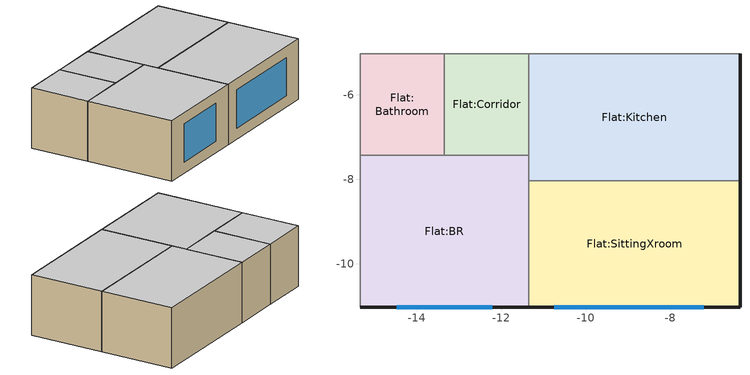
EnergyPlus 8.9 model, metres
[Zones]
Flat:Corridor
 floor adiabatic (Uninsulated suspended wooden floor): -11.34,-7.43 -13.34,-7.43 -13.34,-5.03 -11.34,-5.03 z0
 wall to Flat:Kitchen (9mm plasterboard on 5O*1OOmm studs at 4OO centres): -11.34,-7.43 -11.34,-5.03 z0:2.4
 wall adiabatic (9mm plasterboard on 5O*1OOmm studs at 4OO centres): -11.34,-5.03 -13.34,-5.03 z0:2.4
 wall to Flat:Bathroom (9mm plasterboard on 5O*1OOmm studs at 4OO centres): -13.34,-5.03 -13.34,-7.43 z0:2.4
 wall to Flat:BR (9mm plasterboard on 5O*1OOmm studs at 4OO centres): -13.34,-7.43 -11.34,-7.43 z0:2.4
 ceiling adiabatic (Uninsulated suspended wooden floor_Reversed): -13.34,-7.43 -11.34,-7.43 -11.34,-5.03 -13.34,-5.03 z2.4
Flat:Kitchen
 floor adiabatic (Uninsulated suspended wooden floor): -6.34,-8.03 -11.34,-8.03 -11.34,-5.03 -6.34,-5.03 z0
 wall outside (Multi_Arch Wall): -6.34,-8.03 -6.34,-5.03 z0:2.4
 wall adiabatic (9mm plasterboard on 5O*1OOmm studs at 4OO centres): -6.34,-5.03 -11.34,-5.03 z0:2.4
 wall to Flat:BR (9mm plasterboard on 5O*1OOmm studs at 4OO centres): -11.34,-7.43 -11.34,-8.03 z0:2.4
 wall to Flat:SittingXroom (9mm plasterboard on 5O*1OOmm studs at 4OO centres): -11.34,-8.03 -6.34,-8.03 z0:2.4
 ceiling adiabatic (Uninsulated suspended wooden floor_Reversed): -11.34,-8.03 -6.34,-8.03 -6.34,-5.03 -11.34,-5.03 z2.4
Flat:Bathroom
 floor adiabatic (Uninsulated suspended wooden floor): -13.34,-7.43 -15.34,-7.43 -15.34,-5.03 -13.34,-5.03 z0
 wall to Flat:BR (9mm plasterboard on 5O*1OOmm studs at 4OO centres_Rev): -15.34,-7.43 -13.34,-7.43 z0:2.4
 wall adiabatic (9mm plasterboard on 5O*1OOmm studs at 4OO centres): -13.34,-5.03 -15.34,-5.03 -15.34,-7.43 z0:2.4
 ceiling adiabatic (Uninsulated suspended wooden floor_Reversed): -15.34,-7.43 -13.34,-7.43 -13.34,-5.03 -15.34,-5.03 z2.4
Flat:BR
 floor adiabatic (Uninsulated suspended wooden floor): -11.34,-11.03 -15.34,-11.03 -15.34,-7.43 -11.34,-7.43 z0
 wall outside (Multi_Arch Wall): -15.34,-11.03 -11.34,-11.03 z0:2.4
 wall adiabatic (9mm plasterboard on 5O*1OOmm studs at 4OO centres): -15.34,-7.43 -15.34,-11.03 z0:2.4
 wall to Flat:SittingXroom (9mm plasterboard on 5O*1OOmm studs at 4OO centres): -11.34,-11.03 -11.34,-8.03 z0:2.4
 window (1001): -14.48,-11.03 -12.21,-11.03 z0.44:1.96
 ceiling adiabatic (Uninsulated suspended wooden floor_Reversed): -15.34,-11.03 -11.34,-11.03 -11.34,-7.43 -15.34,-7.43 z2.4
Flat:SittingXroom
 floor adiabatic (Uninsulated suspended wooden floor): -6.34,-11.03 -11.34,-11.03 -11.34,-8.03 -6.34,-8.03 z0
 wall outside (Multi_Arch Wall): -11.34,-11.03 -6.34,-11.03 -6.34,-8.03 z0:2.4
 window (1001): -10.74,-11.03 -7.2,-11.03 z0.44:1.96
 ceiling adiabatic (Uninsulated suspended wooden floor_Reversed): -11.34,-11.03 -6.34,-11.03 -6.34,-8.03 -11.34,-8.03 z2.4
[Site:Location]
top_flat2 (O1-O1:31-12)  (01-01:31-12): Latitude=53.43; Longitude=-6.25; Time Zone=0; Elevation {m}=85
[Site:GroundTemperature:BuildingSurface]
18, 18, 18, 18, 18, 18, 18, 18, 18, 18, 18, 18
[Site:GroundTemperature:Deep]
14, 14, 14, 14, 14, 14, 14, 14, 14, 14, 14, 14
[Site:GroundTemperature:Shallow]
14, 14, 14, 14, 14, 14, 14, 14, 14, 14, 14, 14
[Site:GroundTemperature:FCfactorMethod]
January FCfactorMethod ground temperature {C}=5.34; Februry FCfactorMethod ground temperature {C}=4.9; March FCfactorMethod ground temperature {C}=5.68; April FCfactorMethod ground temperature {C}=6.89; May FCfactorMethod ground temperature {C}=10.07; June FCfactorMethod ground temperature {C}=12.52; July FCfactorMethod ground temperature {C}=14.17; August FCfactorMethod ground temperature {C}=14.68; September FCfactorMethod ground temperature {C}=13.82; October FCfactorMethod ground temperature {C}=11.92; November FCfactorMethod ground temperature {C}=9.37; December FCfactorMethod ground temperature {C}=7.01
[Site:GroundReflectance]
0.2, 0.2, 0.2, 0.2, 0.2, 0.2, 0.2, 0.2, 0.2, 0.2, 0.2, 0.2
[Site:GroundReflectance:SnowModifier]
2, 2
[SizingPeriod:DesignDay] Day of Month=15; Humidity Condition Type=WetBulb; Barometric Pressure {N/M**2}=100308; Wind Direction {Degrees N=0, S=180}=0; Rain Indicator=No; Snow on ground indicator=No
Name | Month | Day Type -- used for schedules | Maximum Dry-Bulb Temperature {C} | Daily Dry-Bulb Temperature Range {C} | Wetbulb at Maximum Dry-Bulb{C} | Wind Speed {m/s} | Daylight Savings Time Indicator | Solar Model Indicator | Clearness {0.0 to 1.2} | Max Dry-Bulb {C} | Daily Temp Range {C} | Wet-Bulb at Max {C} | Wind Speed {M/Sec} | Clearness {0.0 to 1.2} - gives no sun (but does include long wave radiant heat exchange with sky)
Summer Design Day in top_flat2 (O1-O1:31-12) Jul | 7 | SummerDesignDay | 22 | 7.1 | 17.1 | 0 | Yes | ASHRAEClearSky | 0.98
Winter Design Day in top_flat2 (O1-O1:31-12) | 1 | WinterDesignDay |  |  |  |  | No |  |  | -2.7 | 0 | -2.7 | 17 | 0
[Building]
Building: North Axis=0; Terrain=Suburbs; Loads Convergence Tolerance=.04; Temperature Convergence Tolerance=.4; Solar Distribution=FullExterior; Maximum number of warmup days=25; Minimum number of warmup days=6
[Material:NoMass] Roughness=Rough; Thermal Emittance=0.9; Solar Absorptance=0.7; Visible Absorptance=0.7
Name | Resistance {m2-K/w}
5_RVAL_2; 6_RVAL_2 | .15
7_RVAL_2 | .18
[Construction]
Uninsulated suspended wooden floor: Chipboard_.O25, Synthetic Carpet_.O1
Uninsulated suspended wooden floor_Reversed: Synthetic Carpet_.O1, Chipboard_.O25
9mm plasterboard on 5O*1OOmm studs at 4OO centres: Gypsum Plasterboard_.OO9, 5_RVAL_2, Gypsum Plasterboard_.OO9
9mm plasterboard on 5O*1OOmm studs at 4OO centres_Rev: Gypsum Plasterboard_.OO9, 6_RVAL_2, Gypsum Plasterboard_.OO9
Multi_Arch Wall: Brickwork Outer_.1, 7_RVAL_2, EPS Expanded Polystyrene (Standard)_.O767, Brickwork Inner_.1, Plaster (Lightweight)_.O13
1001: Simple 1001
[Material] Roughness=Rough; Thermal Emittance=0.9
Name | Thickness {m} | Conductivity {w/m-K} | Density {kg/m3} | Specific Heat {J/kg-K} | Solar Absorptance | Visible Absorptance
Chipboard_.O25 | .025 | 0.15 | 800 | 2093 | 0.78 | 0.78
Synthetic Carpet_.O1 | .01 | 0.06 | 160 | 2500 | 0.6 | 0.6
Gypsum Plasterboard_.OO9 | .009 | 0.25 | 900 | 1000 | 0.5 | 0.5
Brickwork Outer_.1 | .1 | 0.84 | 1700 | 800 | 0.7 | 0.7
EPS Expanded Polystyrene (Standard)_.O767 | .0767 | 0.04 | 15 | 1400 | 0.6 | 0.6
Brickwork Inner_.1 | .1 | 0.62 | 1700 | 800 | 0.7 | 0.7
Plaster (Lightweight)_.O13 | .013 | 0.16 | 600 | 1000 | 0.5 | 0.5
[WindowMaterial:SimpleGlazingSystem]
Simple 1001: U-value W/m2/K=2.4196; Solar Heat Gain Coefficient=.691; Visible Transmittance=.744
[Zone] Relative North (to building)=0; Zone Type=1; Zone multiplier=1; Zone inside convection algorithm=TARP; Part Of Total Floor Area=Yes
Name | Zone volume | Floor Area
Flat:Corridor; Flat:Bathroom | 9.5274 | 4.089
Flat:Kitchen | 30.362 | 13.0309
Flat:BR | 28.583 | 12.2674
Flat:SittingXroom | 27.8886 | 11.9694
[PEOPLE] Number of People Calculation Method=People/Area; radiant fraction=.3; User Specified Sensible Fraction=AutoCalculate; CO2 generation rate per unit of activity level (units m3/s-W=3.82e-08; Enable ASHRAE 55 comfort warnings=No; MRT Calculation Type=ZoneAveraged; Work Efficiency SCHEDULE Name (0.0-1.0,real)=Work efficiency; Clothing Insulation Calculation Method=ClothingInsulationSchedule; Air Velocity SCHEDULE Name (units m/s, real)=AirVelocitySchedule
Name | Zone | Number of People SCHEDULE | People per Zone Floor Area | Activity level SCHEDULE Name (units W/person, real) | Clothing Insulation SCHEDULE Name (real)
People Flat:Corridor | Flat:Corridor | Dwell_DomCirculation_Occ | .2445 | Activity Schedule 142 | Clothing Schedule 142
People Flat:Kitchen | Flat:Kitchen | Dwell_DomKitchen_Occ | .0767 | Activity Schedule 149 | Clothing Schedule 149
People Flat:BR | Flat:BR | Dwell_DomBed_Occ | .0815 | Activity Schedule 157 | Clothing Schedule 157
People Flat:SittingXroom | Flat:SittingXroom | Dwell_DomLounge_Occ | .0835 | Activity Schedule 166 | Clothing Schedule 166
People Flat:Bathroom | Flat:Bathroom | Dwell_DomBath_Occ | .2445 | Activity Schedule 173 | Clothing Schedule 173
[Lights] Design Level calculation method=Watts/Area; Return Air Fraction=0; Fraction Visible=.18; Fraction Replaceable=1
Name | Zone | Lighting SCHEDULE | Watts per Zone Area {W/m2} | Radiant fraction | LightsEndUseKey
Flat:Corridor General lighting | Flat:Corridor | Dwell_DomCirculation_Light | 2.37 | .42 | ELECTRIC EQUIPMENT#Flat:Corridor#GeneralLights
Flat:Kitchen General lighting | Flat:Kitchen | Dwell_DomKitchen_Light | 12.99 | .72 | ELECTRIC EQUIPMENT#Flat:Kitchen#GeneralLights
Flat:BR General lighting | Flat:BR | Dwell_DomBed_Light | 2.2 | .42 | ELECTRIC EQUIPMENT#Flat:BR#GeneralLights
Flat:SittingXroom General lighting | Flat:SittingXroom | Dwell_DomLounge_Light | 3.945 | .42 | ELECTRIC EQUIPMENT#Flat:SittingXroom#GeneralLights
Flat:Bathroom General lighting | Flat:Bathroom | Dwell_DomBath_Light | 4.995 | .72 | ELECTRIC EQUIPMENT#Flat:Bathroom#GeneralLights
[OtherEquipment] Fuel Type=Electricity; Design Level calculation method=Watts/Area; Latent fraction=0; Radiant fraction=.2; Fraction Lost=0; Carbon Dioxide Generation Rate=0
Name | Zone | Equipment SCHEDULE | Watts per Zone Area {watts/m2} | End-use category
Flat:Corridor Equipment gain 1 | Flat:Corridor | Dwell_DomCirculation_Equip | 1.57 | ELECTRIC EQUIPMENT#Flat:Corridor#05
Flat:Kitchen Equipment gain 1 | Flat:Kitchen | Dwell_DomKitchen_Equip | 30.28 | ELECTRIC EQUIPMENT#Flat:Kitchen#05
Flat:BR Equipment gain 1 | Flat:BR | Dwell_DomBed_Equip | 3.58 | ELECTRIC EQUIPMENT#Flat:BR#05
Flat:SittingXroom Equipment gain 1 | Flat:SittingXroom | Dwell_DomLounge_Equip | 3.9 | ELECTRIC EQUIPMENT#Flat:SittingXroom#05
Flat:Bathroom Equipment gain 1 | Flat:Bathroom | Dwell_DomBath_Equip | 1.67 | ELECTRIC EQUIPMENT#Flat:Bathroom#05
[WaterUse:Equipment]
Name | Peak Volumetric Flow Rate {m3/s} | DHW SCHEDULE | Target Temperature Schedule | Hot Water Supply Temperature Schedule | Cold Water Supply Temperature Schedule | Zone
DHW Flat:Corridor | 1.39366e-07 | Dwell_DomCirculation_Occ | DHW Supply Temperature Flat:Corridor | DHW Supply Temperature Flat:Corridor | DHW Mains Temperature Flat:Corridor | Flat:Corridor
DHW Flat:Kitchen | 1.9051e-06 | Dwell_DomKitchen_Occ | DHW Supply Temperature Flat:Kitchen | DHW Supply Temperature Flat:Kitchen | DHW Mains Temperature Flat:Kitchen | Flat:Kitchen
DHW Flat:BR | 7.78883e-07 | Dwell_DomBed_Occ | DHW Supply Temperature Flat:BR | DHW Supply Temperature Flat:BR | DHW Mains Temperature Flat:BR | Flat:BR
DHW Flat:SittingXroom | 1.17347e-06 | Dwell_DomLounge_Occ | DHW Supply Temperature Flat:SittingXroom | DHW Supply Temperature Flat:SittingXroom | DHW Mains Temperature Flat:SittingXroom | Flat:SittingXroom
DHW Flat:Bathroom | 5.97807e-07 | Dwell_DomBath_Occ | DHW Supply Temperature Flat:Bathroom | DHW Supply Temperature Flat:Bathroom | DHW Mains Temperature Flat:Bathroom | Flat:Bathroom
[ZoneInfiltration:DesignFlowRate] Infiltration SCHEDULE=On 24/7; Design Volume Flow Rate calculation method=Flow/zone; Constant Term Coefficient=1; Temperature Term Coefficient=0; Velocity Term Coefficient=0; Velocity Squared Term Coefficient=0
Name | Zone | Design Volume Flow Rate (m3/s)
Flat:Corridor Infiltration | Flat:Corridor | .001853
Flat:Kitchen Infiltration | Flat:Kitchen | .005904
Flat:BR Infiltration | Flat:BR | .005558
Flat:SittingXroom Infiltration | Flat:SittingXroom | .005423
Flat:Bathroom Infiltration | Flat:Bathroom | .001853
[ZoneVentilation:DesignFlowRate] Design Volume Flow Rate calculation method=Flow/zone; Vent type - no fan energy=NATURAL; Pressure rise (Pa)=0; Total efficiency (0-1)=1; Constant Term Coefficient=1; Temperature Term Coefficient=0; Velocity Term Coefficient=0; Velocity Squared Term Coefficient=0; Minimum indoor temperature (degC)=24; Maximum Indoor Temperature {C}=100; Max temperature difference for operation=0; Minimum outdoor Temperature (degC)=-100; Maximum outdoor Temperature {C}=100; Maximum WindSpeed {m/s}=40
Name | Zone | Natural Ventilation SCHEDULE | Natural ventilation rate (m3/s)
Flat:Corridor Nat Vent | Flat:Corridor | Dwell_DomCirculation_Occ | .013233
Flat:Kitchen Nat Vent | Flat:Kitchen | Dwell_DomKitchen_Occ | .042169
Flat:BR Nat Vent | Flat:BR | Dwell_DomBed_Occ | .039699
Flat:SittingXroom Nat Vent | Flat:SittingXroom | Dwell_DomLounge_Occ | .023241
Flat:Bathroom Nat Vent | Flat:Bathroom | Dwell_DomBath_Occ | .013233
[ZoneContaminantSourceAndSink:Generic:Constant]
Flat:SittingXroom Contaminant: Zone=Flat:SittingXroom; Design Generation Rate {m3/s}=.000001; Generation Schedule=Office_OpenOff_Occ; Design Removal Coefficient {m3/s}=0; Removal Schedule=Office_OpenOff_Occ
[Sizing:Zone] Zone Cooling Design Supply Air Temperature Input Method=SupplyAirTemperature; Zone Cooling Design Supply Air Temperature (C)=12; Zone Cooling Design Supply Air Temperature Difference=0; Zone Heating Design Supply Air Temperature Input Method=SupplyAirTemperature; Zone Heating Design Supply Air Temperature (C)=35; Zone Heating Design Supply Air Temperature Difference=0; Zone Cooling Design Supply Air Humidity Ratio (kgWater/kgDryAir)=0.0077; Zone Heating Design Supply Air Humidity Ratio (kgWater/kgDryAir)=0.0156; Zone Heating Sizing Factor=1.25; Zone Cooling Sizing Factor=1.15; Cooling Design Air Flow Method=DesignDay; Cooling Minimum Air Flow Fraction=0; Heating Design Air Flow Method=DesignDay
Name | Design Specification Zone Air Distribution Object
Flat:Corridor | Flat:Corridor
Flat:Kitchen | Flat:Kitchen
Flat:BR | Flat:BR
Flat:SittingXroom | Flat:SittingXroom
Flat:Bathroom | Flat:Bathroom
[DesignSpecification:ZoneAirDistribution] Zone Air Distribution Effectiveness in Cooling Mode (dimensionless)=1; Zone Air Distribution Effectiveness in Heating Mode (dimensionless)=1
Flat:Corridor; Flat:Kitchen; Flat:BR; Flat:SittingXroom; Flat:Bathroom
[ZoneControl:Thermostat]
Flat:Corridor Thermostat: Flat:Corridor, Zone Control Type Sched, ThermostatSetpoint:DualSetpoint, Dual Setpoint - Zone Flat:Corridor
Flat:Kitchen Thermostat: Flat:Kitchen, Zone Control Type Sched, ThermostatSetpoint:DualSetpoint, Dual Setpoint - Zone Flat:Kitchen
Flat:BR Thermostat: Flat:BR, Zone Control Type Sched, ThermostatSetpoint:DualSetpoint, Dual Setpoint - Zone Flat:BR
Flat:SittingXroom Thermostat: Flat:SittingXroom, Zone Control Type Sched, ThermostatSetpoint:DualSetpoint, Dual Setpoint - Zone Flat:SittingXroom
Flat:Bathroom Thermostat: Flat:Bathroom, Zone Control Type Sched, ThermostatSetpoint:DualSetpoint, Dual Setpoint - Zone Flat:Bathroom
[ThermostatSetpoint:DualSetpoint]
Dual Setpoint - Zone Flat:Corridor: Flat:Corridor Heating Setpoint Schedule, Flat:Corridor Cooling SP Sch
Dual Setpoint - Zone Flat:Kitchen: Flat:Kitchen Heating Setpoint Schedule, Flat:Kitchen Cooling SP Sch
Dual Setpoint - Zone Flat:BR: Flat:BR Heating Setpoint Schedule, Flat:BR Cooling SP Sch
Dual Setpoint - Zone Flat:SittingXroom: Flat:SittingXroom Heating Setpoint Schedule, Flat:SittingXroom Cooling SP Sch
Dual Setpoint - Zone Flat:Bathroom: Flat:Bathroom Heating Setpoint Schedule, Flat:Bathroom Cooling SP Sch
[Zone equipment]
Flat:Corridor: Flat:Corridor Ideal Loads Air
Flat:Kitchen: Flat:Kitchen Ideal Loads Air
Flat:BR: Flat:BR Ideal Loads Air
Flat:SittingXroom: Flat:SittingXroom Ideal Loads Air
Flat:Bathroom: Flat:Bathroom Ideal Loads Air
[ZoneHVAC:IdealLoadsAirSystem] Maximum Heating Supply Air Temperature {C}=35; Minimum Cooling Supply Air Temperature {C}=12; Maximum Heating Supply Air Humidity Ratio {kg-H2O/kg-air}=0.0156; Minimum Cooling Supply Air Humidity Ratio {kg-H2O/kg-air}=0.0077; Heating Limit=LimitCapacity; Maximum Heating Air Flow Rate {m3/s}=Autosize; Maximum Sensible Heating Capacity=Autosize; Dehumidification Control Type=None; Humidification Control Type=None; Outdoor Air Economizer Type=DifferentialDryBulb; Heat Recovery Type=None
Name | Maximum Cooling Air Flow Rate {m3/s} | Heating Availability Schedule | Cooling availability schedule
Flat:Corridor Ideal Loads Air | .039698 | Flat:Corridor Heating Availability Sch | Flat:Corridor Cooling Availability Sch
Flat:Kitchen Ideal Loads Air | .126508 | Flat:Kitchen Heating Availability Sch | Flat:Kitchen Cooling Availability Sch
Flat:BR Ideal Loads Air | .119096 | Flat:BR Heating Availability Sch | Flat:BR Cooling Availability Sch
Flat:SittingXroom Ideal Loads Air | .116203 | Flat:SittingXroom Heating Availability Sch | Flat:SittingXroom Cooling Availability Sch
Flat:Bathroom Ideal Loads Air | .039698 | Flat:Bathroom Heating Availability Sch | Flat:Bathroom Cooling Availability Sch
[Schedule:Compact]
Work efficiency; Flat:Corridor Cooling Availability Sch; Flat:Kitchen Cooling Availability Sch; Flat:BR Cooling Availability Sch; Flat:SittingXroom Cooling Availability Sch; Flat:Bathroom Cooling Availability Sch: Any Number, Through: 12/31, For: AllDays, Until: 24:00, 0
AirVelocitySchedule: Any Number, Through: 12/31, For: AllDays, Until: 24:00, .137
On 24/7: Any Number, Through: 12/31, For: AllDays, Until: 24:00, 1
Office_OpenOff_Occ: Fraction, Through: 31 Dec, For: Weekdays SummerDesignDay, Until: 07:00, 0, Until: 08:00, 0.25, Until: 09:00, 0.5, Until: 12:00, 1, Until: 14:00, 0.75, Until: 17:00, 1, Until: 18:00, 0.5, Until: 19:00, 0.25, Until: 24:00, 0, For: Weekends, Until: 24:00, 0, For: Holidays, Until: 24:00, 0, For: WinterDesignDay AllOtherDays, Until: 24:00, 0
Dwell_DomBed_Occ: Fraction, Through: 31 Dec, For: Weekdays SummerDesignDay, Until: 07:00, 1, Until: 08:00, 0.5, Until: 09:00, 0.25, Until: 22:00, 0, Until: 23:00, 0.25, Until: 24:00, 0.75, For: Weekends, Until: 07:00, 1, Until: 08:00, 0.5, Until: 09:00, 0.25, Until: 22:00, 0, Until: 23:00, 0.25, Until: 24:00, 0.75, For: Holidays, Until: 07:00, 1, Until: 08:00, 0.5, Until: 09:00, 0.25, Until: 22:00, 0, Until: 23:00, 0.25, Until: 24:00, 0.75, For: WinterDesignDay AllOtherDays, Until: 24:00, 0
Dwell_DomBed_Light; Dwell_DomBath_Occ; Dwell_DomKitchen_Occ: Fraction, Through: 31 Dec, For: Weekdays SummerDesignDay, Until: 07:00, 0, Until: 10:00, 1, Until: 19:00, 0, Until: 23:00, 0.2, Until: 24:00, 0, For: Weekends, Until: 07:00, 0, Until: 10:00, 1, Until: 19:00, 0, Until: 23:00, 0.2, Until: 24:00, 0, For: Holidays, Until: 07:00, 0, Until: 10:00, 1, Until: 19:00, 0, Until: 23:00, 0.2, Until: 24:00, 0, For: WinterDesignDay AllOtherDays, Until: 24:00, 0
Dwell_DomBed_Equip: Fraction, Through: 31 Dec, For: Weekdays SummerDesignDay, Until: 07:00, 0.06993, Until: 08:00, 0.53497, Until: 09:00, 1, Until: 10:00, 0.53497, Until: 17:00, 0.06993, Until: 18:00, 0.30245, Until: 19:00, 0.53497, Until: 20:00, 0.76748, Until: 22:00, 1, Until: 23:00, 0.76748, Until: 24:00, 0.30245, For: Weekends, Until: 07:00, 0.06993, Until: 08:00, 0.53497, Until: 09:00, 1, Until: 10:00, 0.53497, Until: 17:00, 0.06993, Until: 18:00, 0.30245, Until: 19:00, 0.53497, Until: 20:00, 0.76748, Until: 22:00, 1, Until: 23:00, 0.76748, Until: 24:00, 0.30245, For: Holidays, Until: 07:00, 0.06993, Until: 08:00, 0.53497, Until: 09:00, 1, Until: 10:00, 0.53497, Until: 17:00, 0.06993, Until: 18:00, 0.30245, Until: 19:00, 0.53497, Until: 20:00, 0.76748, Until: 22:00, 1, Until: 23:00, 0.76748, Until: 24:00, 0.30245, For: WinterDesignDay AllOtherDays, Until: 24:00, 0
Dwell_DomBath_Light; Dwell_DomKitchen_Light: Fraction, Through: 31 Dec, For: Weekdays SummerDesignDay, Until: 07:00, 0, Until: 10:00, 1, Until: 19:00, 0, Until: 23:00, 1, Until: 24:00, 0, For: Weekends, Until: 07:00, 0, Until: 10:00, 1, Until: 19:00, 0, Until: 23:00, 1, Until: 24:00, 0, For: Holidays, Until: 07:00, 0, Until: 10:00, 1, Until: 19:00, 0, Until: 23:00, 1, Until: 24:00, 0, For: WinterDesignDay AllOtherDays, Until: 24:00, 0
Dwell_DomBath_Equip: Fraction, Through: 31 Dec, For: Weekdays SummerDesignDay, Until: 06:00, 0.05997, Until: 07:00, 0.29498, Until: 09:00, 1, Until: 10:00, 0.29498, Until: 18:00, 0.05997, Until: 19:00, 0.52999, Until: 21:00, 1, Until: 22:00, 0.34198, Until: 24:00, 0.05997, For: Weekends, Until: 24:00, 0.05997, For: Holidays, Until: 24:00, 0.05997, For: WinterDesignDay AllOtherDays, Until: 24:00, 0
Dwell_DomKitchen_Equip: Fraction, Through: 31 Dec, For: Weekdays SummerDesignDay, Until: 07:00, 0.06605, Until: 10:00, 1, Until: 19:00, 0.06605, Until: 23:00, 0.25284, Until: 24:00, 0.06605, For: Weekends, Until: 07:00, 0.06605, Until: 10:00, 1, Until: 19:00, 0.06605, Until: 23:00, 0.25284, Until: 24:00, 0.06605, For: Holidays, Until: 07:00, 0.06605, Until: 10:00, 1, Until: 19:00, 0.06605, Until: 23:00, 0.25284, Until: 24:00, 0.06605, For: WinterDesignDay AllOtherDays, Until: 24:00, 0
Dwell_DomLounge_Occ: Fraction, Through: 31 Dec, For: Weekdays SummerDesignDay, Until: 16:00, 0, Until: 18:00, 0.5, Until: 22:00, 1, Until: 23:00, 0.66667, Until: 24:00, 0, For: Weekends, Until: 16:00, 0, Until: 18:00, 0.5, Until: 22:00, 1, Until: 23:00, 0.66667, Until: 24:00, 0, For: Holidays, Until: 16:00, 0, Until: 18:00, 0.5, Until: 22:00, 1, Until: 23:00, 0.66667, Until: 24:00, 0, For: WinterDesignDay AllOtherDays, Until: 24:00, 0
Dwell_DomLounge_Light: Fraction, Through: 31 Dec, For: Weekdays SummerDesignDay, Until: 16:00, 0, Until: 23:00, 1, Until: 24:00, 0, For: Weekends, Until: 16:00, 0, Until: 23:00, 1, Until: 24:00, 0, For: Holidays, Until: 16:00, 0, Until: 23:00, 1, Until: 24:00, 0, For: WinterDesignDay AllOtherDays, Until: 24:00, 0
Dwell_DomLounge_Equip: Fraction, Through: 31 Dec, For: Weekdays SummerDesignDay, Until: 16:00, 0.06413, Until: 18:00, 0.53206, Until: 22:00, 1, Until: 23:00, 0.68804, Until: 24:00, 0.06413, For: Weekends, Until: 07:00, 0.06413, Until: 23:00, 1, Until: 24:00, 0.34489, For: Holidays, Until: 07:00, 0.06413, Until: 23:00, 1, Until: 24:00, 0.34489, For: WinterDesignDay AllOtherDays, Until: 24:00, 0
Dwell_DomCirculation_Occ: Fraction, Through: 31 Dec, For: Weekdays SummerDesignDay, Until: 07:00, 0, Until: 10:00, 1, Until: 19:00, 0, Until: 23:00, 0.2, Until: 24:00, 0, For: Weekends, Until: 07:00, 0, Until: 23:00, 1, Until: 24:00, 0.3, For: Holidays, Until: 07:00, 0, Until: 23:00, 1, Until: 24:00, 0.3, For: WinterDesignDay AllOtherDays, Until: 24:00, 0
Dwell_DomCirculation_Light: Fraction, Through: 31 Dec, For: Weekdays SummerDesignDay, Until: 07:00, 0, Until: 10:00, 1, Until: 19:00, 0, Until: 23:00, 1, Until: 24:00, 0, For: Weekends, Until: 07:00, 0, Until: 24:00, 1, For: Holidays, Until: 07:00, 0, Until: 24:00, 1, For: WinterDesignDay AllOtherDays, Until: 24:00, 0
Dwell_DomCirculation_Equip: Fraction, Through: 31 Dec, For: Weekdays SummerDesignDay, Until: 07:00, 0.06368, Until: 08:00, 0.53184, Until: 09:00, 1, Until: 10:00, 0.53184, Until: 17:00, 0.06368, Until: 18:00, 0.29776, Until: 19:00, 0.53184, Until: 20:00, 0.76592, Until: 22:00, 1, Until: 23:00, 0.76592, Until: 24:00, 0.29776, For: Weekends, Until: 07:00, 0.06368, Until: 23:00, 1, Until: 24:00, 0.34458, For: Holidays, Until: 07:00, 0.06368, Until: 23:00, 1, Until: 24:00, 0.34458, For: WinterDesignDay AllOtherDays, Until: 24:00, 0
Activity Schedule 142: Any Number, Through: 12/31, For: AllDays, Until: 24:00, 162
Clothing Schedule 142; Clothing Schedule 149; Clothing Schedule 157; Clothing Schedule 166; Clothing Schedule 173: Any Number, Through: 4/1, For: AllDays, Until: 24:00, 1, Through: 9/30, For: AllDays, Until: 24:00, .5, Through: 12/31, For: AllDays, Until: 24:00, 1
DHW Supply Temperature Flat:Corridor; DHW Supply Temperature Flat:Kitchen; DHW Supply Temperature Flat:BR; DHW Supply Temperature Flat:SittingXroom; DHW Supply Temperature Flat:Bathroom: Temperature, Through: 12/31, For: AllDays, Until: 24:00, 65
DHW Mains Temperature Flat:Corridor; DHW Mains Temperature Flat:Kitchen; DHW Mains Temperature Flat:BR; DHW Mains Temperature Flat:SittingXroom; DHW Mains Temperature Flat:Bathroom: Temperature, Through: 12/31, For: AllDays, Until: 24:00, 10
Activity Schedule 149: Any Number, Through: 12/31, For: AllDays, Until: 24:00, 144
Activity Schedule 157: Any Number, Through: 12/31, For: AllDays, Until: 24:00, 81
Activity Schedule 166: Any Number, Through: 12/31, For: AllDays, Until: 24:00, 99
Activity Schedule 173: Any Number, Through: 12/31, For: AllDays, Until: 24:00, 108
Flat:Corridor Heating Setpoint Schedule: Temperature, Through: 31 Dec, For: Weekdays SummerDesignDay, Until: 05:00, 12, Until: 10:00, 21, Until: 17:00, 12, Until: 23:00, 21, Until: 24:00, 12, For: WinterDesignDay, Until: 24:00, 21, For: Weekends, Until: 05:00, 12, Until: 24:00, 21, For: Holidays, Until: 05:00, 12, Until: 24:00, 21, For: AllOtherDays, Until: 24:00, -50
Flat:Corridor Heating Availability Sch: Temperature, Through: 31 Dec, For: Weekdays SummerDesignDay, Until: 05:00, 1, Until: 10:00, 1, Until: 17:00, 1, Until: 23:00, 1, Until: 24:00, 1, For: WinterDesignDay, Until: 24:00, 1, For: Weekends, Until: 05:00, 1, Until: 24:00, 1, For: Holidays, Until: 05:00, 1, Until: 24:00, 1, For: AllOtherDays, Until: 24:00, 0
Flat:Corridor Cooling SP Sch; Flat:Kitchen Cooling SP Sch; Flat:BR Cooling SP Sch; Flat:SittingXroom Cooling SP Sch; Flat:Bathroom Cooling SP Sch: Any Number, Through: 12/31, For: AllDays, Until: 24:00, 100
Flat:Kitchen Heating Setpoint Schedule; Flat:Bathroom Heating Setpoint Schedule: Temperature, Through: 31 Dec, For: Weekdays SummerDesignDay, Until: 05:00, 12, Until: 10:00, 21, Until: 17:00, 12, Until: 23:00, 21, Until: 24:00, 12, For: WinterDesignDay, Until: 24:00, 21, For: Weekends, Until: 05:00, 12, Until: 10:00, 21, Until: 17:00, 12, Until: 23:00, 21, Until: 24:00, 12, For: Holidays, Until: 05:00, 12, Until: 10:00, 21, Until: 17:00, 12, Until: 23:00, 21, Until: 24:00, 12, For: AllOtherDays, Until: 24:00, -50
Flat:Kitchen Heating Availability Sch; Flat:Bathroom Heating Availability Sch: Temperature, Through: 31 Dec, For: Weekdays SummerDesignDay, Until: 05:00, 1, Until: 10:00, 1, Until: 17:00, 1, Until: 23:00, 1, Until: 24:00, 1, For: WinterDesignDay, Until: 24:00, 1, For: Weekends, Until: 05:00, 1, Until: 10:00, 1, Until: 17:00, 1, Until: 23:00, 1, Until: 24:00, 1, For: Holidays, Until: 05:00, 1, Until: 10:00, 1, Until: 17:00, 1, Until: 23:00, 1, Until: 24:00, 1, For: AllOtherDays, Until: 24:00, 0
Flat:BR Heating Setpoint Schedule: Temperature, Through: 31 Dec, For: Weekdays SummerDesignDay, Until: 09:00, 21, Until: 20:00, 12, Until: 24:00, 21, For: WinterDesignDay, Until: 24:00, 21, For: Weekends, Until: 09:00, 21, Until: 20:00, 12, Until: 24:00, 21, For: Holidays, Until: 09:00, 21, Until: 20:00, 12, Until: 24:00, 21, For: AllOtherDays, Until: 24:00, -50
Flat:BR Heating Availability Sch: Temperature, Through: 31 Dec, For: Weekdays SummerDesignDay, Until: 09:00, 1, Until: 20:00, 1, Until: 24:00, 1, For: WinterDesignDay, Until: 24:00, 1, For: Weekends, Until: 09:00, 1, Until: 20:00, 1, Until: 24:00, 1, For: Holidays, Until: 09:00, 1, Until: 20:00, 1, Until: 24:00, 1, For: AllOtherDays, Until: 24:00, 0
Flat:SittingXroom Heating Setpoint Schedule: Temperature, Through: 31 Dec, For: Weekdays SummerDesignDay, Until: 14:00, 12, Until: 23:00, 21, Until: 24:00, 12, For: WinterDesignDay, Until: 24:00, 21, For: Weekends, Until: 14:00, 12, Until: 23:00, 21, Until: 24:00, 12, For: Holidays, Until: 14:00, 12, Until: 23:00, 21, Until: 24:00, 12, For: AllOtherDays, Until: 24:00, -50
Flat:SittingXroom Heating Availability Sch: Temperature, Through: 31 Dec, For: Weekdays SummerDesignDay, Until: 14:00, 1, Until: 23:00, 1, Until: 24:00, 1, For: WinterDesignDay, Until: 24:00, 1, For: Weekends, Until: 14:00, 1, Until: 23:00, 1, Until: 24:00, 1, For: Holidays, Until: 14:00, 1, Until: 23:00, 1, Until: 24:00, 1, For: AllOtherDays, Until: 24:00, 0
[Schedule:Day:Hourly]
Summer Control Type Day Sch; Winter Control Type Day Sch: Control Type, 4, 4, 4, 4, 4, 4, 4, 4, 4, 4, 4, 4, 4, 4, 4, 4, 4, 4, 4, 4, 4, 4, 4, 4
[Schedule:Week:Daily]
Summer Control Type Week Sch: Summer Control Type Day Sch, Summer Control Type Day Sch, Summer Control Type Day Sch, Summer Control Type Day Sch, Summer Control Type Day Sch, Summer Control Type Day Sch, Summer Control Type Day Sch, Summer Control Type Day Sch, Summer Control Type Day Sch, Summer Control Type Day Sch, Summer Control Type Day Sch, Summer Control Type Day Sch
Winter Control Type Week Sch: Winter Control Type Day Sch, Winter Control Type Day Sch, Winter Control Type Day Sch, Winter Control Type Day Sch, Winter Control Type Day Sch, Winter Control Type Day Sch, Winter Control Type Day Sch, Winter Control Type Day Sch, Winter Control Type Day Sch, Winter Control Type Day Sch, Winter Control Type Day Sch, Winter Control Type Day Sch
[Schedule:Year]
Zone Control Type Sched: Control Type, Winter Control Type Week Sch, 1, 1, 3, 31, Summer Control Type Week Sch, 4, 1, 9, 30, Winter Control Type Week Sch, 10, 1, 12, 31
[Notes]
Hourly weather file: C:\ProgramData\DesignBuilder\Weather Data\IRL_DUBLIN_IWEC.epw
